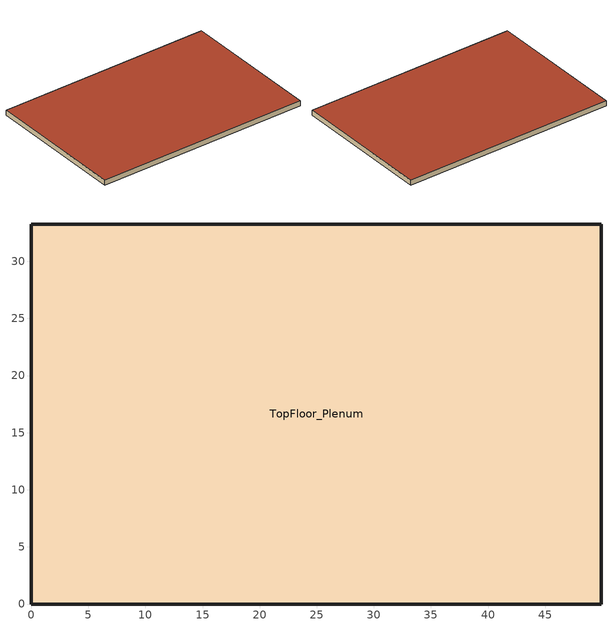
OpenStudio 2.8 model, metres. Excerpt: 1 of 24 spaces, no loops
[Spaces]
TopFloor_Plenum
 floor to Perimeter_top_ZN_4: 0,33.27 4.57,28.7 4.57,4.57 0,0 z15.24
 floor to Perimeter_top_ZN_2: 49.91,33.27 49.91,0 45.34,4.57 45.34,28.7 z15.24
 floor to Core_top: 45.34,28.7 45.34,4.57 4.57,4.57 4.57,28.7 z15.24
 floor to Perimeter_top_ZN_3: 49.91,33.27 45.34,28.7 4.57,28.7 0,33.27 z15.24
 floor to Perimeter_top_ZN_1: 45.34,4.57 49.91,0 0,0 4.57,4.57 z15.24
 wall outside: 0,33.27 0,0 49.91,0 49.91,33.27 0,33.27 z15.24:16.46
 roof outside: 49.91,0 49.91,33.27 0,33.27 0,0 z16.46
[Schedule:Day]
Clothing Schedule Summer Clothes: 24, 0, 0.5
OfficeMedium BLDG_LIGHT_SCH_2013 Sat Day: 6, 0, 0.05, 8, 0, 0.0862326, 12, 0, 0.258698, 17, 0, 0.129349, 19, 0, 0.0431163, 24, 0, 0.05
OfficeMedium BLDG_LIGHT_SCH_2013 Sun Day: 6, 0, 0.05, 18, 0, 0.0431163, 24, 0, 0.05
OfficeMedium BLDG_LIGHT_SCH_2013 Wkdy Day: 5, 0, 0.05, 6, 0, 0.1, 7, 0, 0.0862326, 8, 0, 0.258698, 17, 0, 0.776093, 18, 0, 0.431163, 20, 0, 0.258698, 22, 0, 0.172465, 23, 0, 0.0862326, 24, 0, 0.0431163
OfficeMedium BLDG_EQUIP_SCH_2013 Sat Day: 6, 0, 0.230755, 8, 0, 0.381235, 12, 0, 0.476543, 17, 0, 0.33358, 19, 0, 0.285926, 24, 0, 0.230755
OfficeMedium BLDG_EQUIP_SCH_2013 Sun Day: 6, 0, 0.230755, 18, 0, 0.288107, 24, 0, 0.230755
OfficeMedium BLDG_EQUIP_SCH_2013 Wkdy Day: 6, 0, 0.307674, 8, 0, 0.381235, 12, 0, 0.857778, 13, 0, 0.76247, 17, 0, 0.857778, 18, 0, 0.476543, 24, 0, 0.381235
Retail Bldg Light Rule 1 Day Schedule: 8, 0, 0.05, 10, 0, 0.1, 12, 0, 0.4, 17, 0, 0.6, 18, 0, 0.4, 19, 0, 0.2, 24, 0, 0.05
Retail Bldg Light Rule 2 Day Schedule: 7, 0, 0.05, 8, 0, 0.1, 9, 0, 0.3, 10, 0, 0.6, 18, 0, 0.9, 19, 0, 0.5, 21, 0, 0.3, 22, 0, 0.1, 24, 0, 0.05
Retail Bldg Occ Rule 1 Day Schedule: 9, 0, 0, 10, 0, 0.1, 12, 0, 0.2, 17, 0, 0.4, 18, 0, 0.2, 19, 0, 0.1, 24, 0, 0
Retail Bldg Occ Rule 2 Day Schedule: 7, 0, 0, 8, 0, 0.1, 9, 0, 0.2, 10, 0, 0.5, 11, 0, 0.6, 17, 0, 0.8, 18, 0, 0.6, 21, 0, 0.2, 22, 0, 0.1, 24, 0, 0
Retail Infil Half On Rule 1 Day Schedule: 8, 0, 1, 17, 0, 0.5, 24, 0, 1
Retail Infil Half On Rule 2 Day Schedule: 6, 0, 1, 22, 0, 0.5, 24, 0, 1
Retail Bldg Equip Rule 1 Day Schedule: 8, 0, 0.15, 10, 0, 0.3, 12, 0, 0.6, 17, 0, 0.8, 18, 0, 0.6, 19, 0, 0.4, 24, 0, 0.15
Retail Bldg Equip Rule 2 Day Schedule: 7, 0, 0.15, 8, 0, 0.3, 9, 0, 0.5, 10, 0, 0.8, 18, 0, 0.9, 19, 0, 0.7, 21, 0, 0.5, 22, 0, 0.3, 24, 0, 0.15
